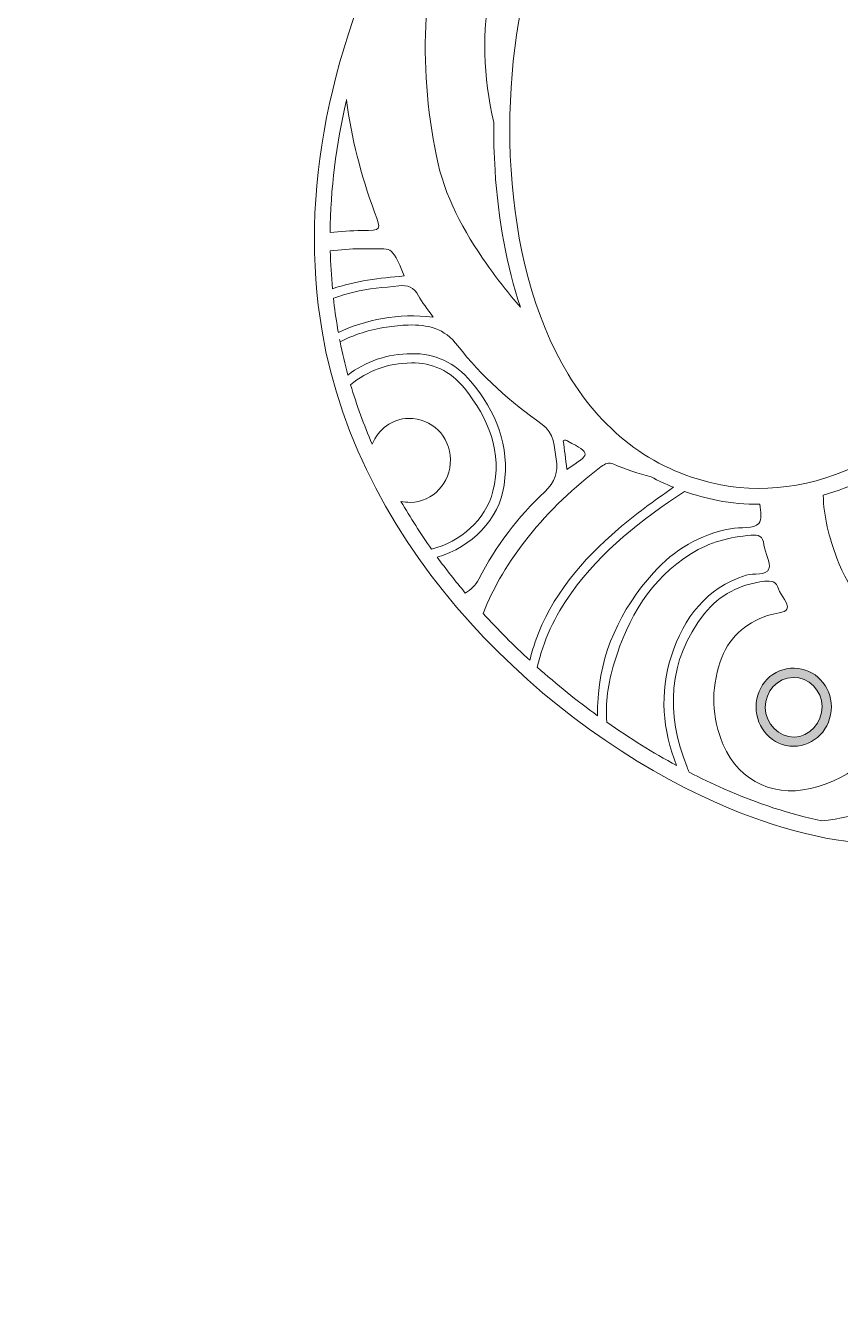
# Model space of a CAD drawing. Extents: x 705 to 2296, y -2914 to -85.
# Drawn here: x 705 to 1135, y -2914 to -2237 of the extents above; entities that cross this region are included whole.
import ezdxf

# ---------------------------------------------------------------- set-up
doc = ezdxf.new("R2010")
doc.units = 0
doc.header["$MEASUREMENT"] = 0
doc.layers.add('Layer 1', color=7, linetype='Continuous')

# ---------------------------------------------------------------- blocks, each defined once
blk = doc.blocks.new('block 3')
at = {"layer": 'Layer 1', "lineweight": 0}
for points in [[(1111.06, -2576.73), (1099.84, -2576.58), (1090.97, -2585.53), (1090.9, -2597.11), (1090.81, -2608.66), (1099.57, -2617.91), (1110.67, -2617.98), (1121.65, -2618.04), (1130.6, -2608.73), (1130.63, -2597.21), (1130.65, -2585.98), (1121.96, -2576.9), (1111.06, -2576.73)], [(1110.96, -2613.15), (1102.93, -2613.31), (1095.88, -2606.09), (1095.76, -2597.58), (1095.64, -2588.88), (1102.18, -2581.79), (1110.48, -2581.65), (1118.79, -2581.5), (1125.59, -2588.38), (1125.73, -2597.06), (1125.87, -2605.5), (1118.99, -2612.98), (1110.96, -2613.15)]]:
    blk.add_open_spline(points, degree=3, knots=[0, 0, 0, 0, 1, 1, 1, 2, 2, 2, 3, 3, 3, 4, 4, 4, 4], dxfattribs=at)
blk = doc.blocks.new('block 2')
at = {"layer": 'Layer 1', "true_color": 0x7e82af}
h = blk.add_hatch(color=163, dxfattribs=at)
h.dxf.hatch_style = 2
edge = h.paths.add_edge_path()
edge.add_spline(control_points=[(1111.06, -2576.73), (1099.84, -2576.58), (1090.97, -2585.53), (1090.9, -2597.11), (1090.81, -2608.66), (1099.57, -2617.91), (1110.67, -2617.98), (1121.65, -2618.04), (1130.6, -2608.73), (1130.63, -2597.21), (1130.65, -2585.98), (1121.96, -2576.9), (1111.06, -2576.73)], knot_values=[0, 0, 0, 0, 1, 1, 1, 2, 2, 2, 3, 3, 3, 4, 4, 4, 4], degree=3, periodic=1)
edge = h.paths.add_edge_path()
edge.add_spline(control_points=[(1110.96, -2613.15), (1102.93, -2613.31), (1095.88, -2606.09), (1095.76, -2597.58), (1095.64, -2588.88), (1102.18, -2581.79), (1110.48, -2581.65), (1118.79, -2581.5), (1125.59, -2588.38), (1125.73, -2597.06), (1125.87, -2605.5), (1118.99, -2612.98), (1110.96, -2613.15)], knot_values=[0, 0, 0, 0, 1, 1, 1, 2, 2, 2, 3, 3, 3, 4, 4, 4, 4], degree=3, periodic=1)
at = {"layer": 'Layer 1', "lineweight": 0}
for points, knots in [([(2257.73, -639.78), (2234.93, -597.81), (2201.23, -557.75), (2160.32, -523.94), (2075.55, -453.89), (1964.94, -394.11), (1840.32, -350.94), (1840.32, -350.94), (1840.32, -350.93), (1840.32, -350.93), (1839.87, -348.96), (1839.3, -346.94), (1838.61, -344.88), (1837.07, -340.33), (1834.39, -333.76), (1828.95, -329.25), (1828.26, -328.68), (1827.55, -328.14), (1826.81, -327.67), (1826.81, -327.67), (1826.81, -327.67), (1826.79, -327.67), (1828.33, -308.78), (1824.73, -289.41), (1816.02, -270), (1811.57, -260.06), (1804.2, -253.12), (1797.06, -246.39), (1791.32, -240.98), (1785.89, -235.87), (1782.26, -229.5), (1781.17, -227.6), (1780.25, -225.55), (1779.27, -223.36), (1778.01, -220.55), (1776.7, -217.64), (1774.93, -214.81), (1767.88, -203.55), (1756.35, -197.47), (1745.08, -194.23), (1745.08, -194.23), (1743.71, -192.18), (1743.71, -192.18), (1701.28, -127.64), (1637.14, -102.84), (1590.8, -93.4), (1549.91, -85.06), (1516.05, -86.83), (1504.18, -87.86), (1504.14, -87.8), (1504.1, -87.77), (1504.08, -87.73), (1504.08, -87.73), (1503.9, -87.89), (1503.9, -87.89), (1502.32, -88.03), (1501.15, -88.15), (1500.45, -88.23), (1499.74, -88.15), (1498.58, -88.03), (1497.01, -87.89), (1497.01, -87.89), (1496.82, -87.73), (1496.82, -87.73), (1496.8, -87.77), (1496.76, -87.8), (1496.71, -87.86), (1484.84, -86.83), (1450.98, -85.06), (1410.1, -93.4), (1363.76, -102.84), (1299.62, -127.64), (1257.21, -192.15), (1257.21, -192.15), (1255.83, -194.23), (1255.83, -194.23), (1244.54, -197.47), (1233.02, -203.55), (1225.97, -214.81), (1224.2, -217.64), (1222.89, -220.55), (1221.62, -223.36), (1220.64, -225.55), (1219.73, -227.6), (1218.64, -229.5), (1215, -235.87), (1209.57, -240.98), (1203.83, -246.39), (1196.7, -253.12), (1189.33, -260.06), (1184.88, -270), (1176.17, -289.41), (1172.56, -308.78), (1174.1, -327.67), (1174.09, -327.67), (1174.09, -327.67), (1174.09, -327.67), (1173.36, -328.14), (1172.64, -328.67), (1171.94, -329.25), (1166.5, -333.76), (1163.83, -340.32), (1162.29, -344.88), (1161.6, -346.94), (1161.03, -348.96), (1160.57, -350.93), (1160.57, -350.93), (1160.57, -350.94), (1160.57, -350.94), (1035.95, -394.11), (925.34, -453.89), (840.57, -523.94), (799.66, -557.75), (765.97, -597.81), (743.17, -639.78), (717.38, -687.2), (705.23, -736.49), (707.06, -786.23), (708.79, -833.12), (721.42, -881.91), (744.63, -931.23), (776.61, -999.19), (827.22, -1064.83), (895.04, -1126.29), (939.72, -1166.8), (989.19, -1202.25), (1037.03, -1236.53), (1082.37, -1269.03), (1129.25, -1302.64), (1171.8, -1340.38), (1249.39, -1409.16), (1300.81, -1475.62), (1328.95, -1543.41), (1325.12, -1549.46), (1321.54, -1556.29), (1318.88, -1563.69), (1317.48, -1563.6), (1315.91, -1563.52), (1314.31, -1563.52), (1308.44, -1563.52), (1302.01, -1564.61), (1300.28, -1570.4), (1299.79, -1572.07), (1299.76, -1573.62), (1299.72, -1574.99), (1299.72, -1575.32), (1299.71, -1575.65), (1299.7, -1575.96), (1299.52, -1579.67), (1298.15, -1583.63), (1295.64, -1587.72), (1294.69, -1589.27), (1293.66, -1590.81), (1292.59, -1592.31), (1291.91, -1593.27), (1291.2, -1594.21), (1290.48, -1595.15), (1283.23, -1604.54), (1274, -1613.07), (1265.02, -1621.38), (1265.02, -1621.38), (1260.92, -1625.17), (1260.92, -1625.17), (1250.6, -1634.74), (1239.94, -1644.64), (1227.93, -1651.26), (1224.55, -1653.15), (1220.44, -1657.48), (1220.14, -1667.47), (1219.42, -1692.03), (1241.26, -1736.34), (1260.82, -1751.22), (1241.97, -1787.05), (1219.46, -1838.09), (1200.22, -1904.9), (1175.44, -1990.97), (1160.75, -2086.12), (1156.58, -2187.73), (1153.08, -2272.74), (1156.98, -2362.49), (1168.18, -2455.79), (1163.65, -2459.11), (1158.65, -2462.26), (1152.93, -2465.39), (1126.52, -2479.87), (1097.89, -2485.02), (1072.31, -2479.92), (1038.1, -2473.12), (1010.95, -2453.43), (991.61, -2421.39), (954.97, -2360.75), (954.3, -2266.43), (972.57, -2204.62), (992.17, -2138.34), (1031.4, -2072.06), (1096.04, -1996), (1100.49, -1990.76), (1104.99, -1985.54), (1109.5, -1980.33), (1133.88, -1952.07), (1159.09, -1922.85), (1176.92, -1889.25), (1201.05, -1843.72), (1206.63, -1795.65), (1192.18, -1757.38), (1192.18, -1757.38), (1181.68, -1729.58), (1181.68, -1729.58), (1181.68, -1729.58), (1184.11, -1759.19), (1184.11, -1759.19), (1187.04, -1794.94), (1172.43, -1827.44), (1159.67, -1848.41), (1139.55, -1881.48), (1111.42, -1909.63), (1084.2, -1936.84), (1072.99, -1948.07), (1061.38, -1959.69), (1050.51, -1971.48), (986.2, -2041.19), (939.51, -2104.75), (907.75, -2165.78), (865.01, -2247.87), (849.52, -2326.23), (861.72, -2398.68), (881.46, -2516.08), (980.8, -2608.54), (1070.48, -2648.09), (1102.71, -2662.3), (1132.76, -2669.48), (1158.32, -2669.48), (1176.87, -2669.48), (1193.05, -2665.7), (1205.97, -2658.08), (1205.97, -2658.09), (1205.97, -2658.09), (1205.97, -2658.09), (1212.84, -2680.03), (1220.66, -2700.47), (1229.34, -2719.23), (1249.6, -2763), (1275.41, -2799.36), (1306.05, -2827.33), (1339.78, -2858.12), (1383.84, -2881.32), (1437.02, -2896.27), (1479.37, -2908.16), (1526.54, -2914.39), (1574.07, -2914.39), (1577.53, -2914.39), (1581.01, -2914.35), (1584.47, -2914.28), (1715.72, -2911.78), (1847.6, -2857.02), (1946.29, -2764.08), (1983.95, -2728.62), (2013.13, -2688.17), (2030.68, -2647.08), (2050.96, -2599.62), (2056.14, -2551.69), (2046.08, -2504.65), (2026.22, -2411.76), (1963.7, -2334.68), (1870.04, -2287.56), (1788.08, -2246.34), (1690.33, -2231.81), (1599.94, -2247.09), (1606.11, -2235.77), (1612.34, -2224.53), (1618.54, -2213.38), (1637.36, -2179.5), (1656.8, -2144.46), (1673.59, -2108.59), (1710.68, -2029.32), (1732.71, -1958.15), (1740.94, -1891.02), (1746.05, -1849.4), (1747.6, -1797.58), (1735.16, -1750.76), (1754.43, -1736.28), (1775.99, -1693.13), (1775.99, -1668.36), (1775.99, -1667.96), (1775.99, -1667.55), (1775.98, -1667.16), (1775.68, -1657.19), (1771.58, -1652.89), (1768.19, -1651), (1756.19, -1644.4), (1745.52, -1634.53), (1735.2, -1624.98), (1735.2, -1624.98), (1731.1, -1621.2), (1731.1, -1621.2), (1719.8, -1610.79), (1708.12, -1600.03), (1700.47, -1587.65), (1697.96, -1583.57), (1696.6, -1579.62), (1696.43, -1575.92), (1696.41, -1575.61), (1696.4, -1575.29), (1696.4, -1574.97), (1696.37, -1573.59), (1696.32, -1572.04), (1695.83, -1570.37), (1694.11, -1564.66), (1687.76, -1563.55), (1681.94, -1563.52), (1679.29, -1556.2), (1675.74, -1549.42), (1671.94, -1543.41), (1700.08, -1475.62), (1751.51, -1409.16), (1829.1, -1340.38), (1871.64, -1302.64), (1918.53, -1269.03), (1963.87, -1236.53), (2011.71, -1202.25), (2061.18, -1166.8), (2105.86, -1126.29), (2173.67, -1064.83), (2224.28, -999.19), (2256.27, -931.23), (2279.48, -881.91), (2292.11, -833.13), (2293.84, -786.23), (2295.67, -736.49), (2283.52, -687.2), (2257.73, -639.78)], [0, 0, 0, 0, 1, 1, 1, 2, 2, 2, 3, 3, 3, 4, 4, 4, 5, 5, 5, 6, 6, 6, 7, 7, 7, 8, 8, 8, 9, 9, 9, 10, 10, 10, 11, 11, 11, 12, 12, 12, 13, 13, 13, 14, 14, 14, 15, 15, 15, 16, 16, 16, 17, 17, 17, 18, 18, 18, 19, 19, 19, 20, 20, 20, 21, 21, 21, 22, 22, 22, 23, 23, 23, 24, 24, 24, 25, 25, 25, 26, 26, 26, 27, 27, 27, 28, 28, 28, 29, 29, 29, 30, 30, 30, 31, 31, 31, 32, 32, 32, 33, 33, 33, 34, 34, 34, 35, 35, 35, 36, 36, 36, 37, 37, 37, 38, 38, 38, 39, 39, 39, 40, 40, 40, 41, 41, 41, 42, 42, 42, 43, 43, 43, 44, 44, 44, 45, 45, 45, 46, 46, 46, 47, 47, 47, 48, 48, 48, 49, 49, 49, 50, 50, 50, 51, 51, 51, 52, 52, 52, 53, 53, 53, 54, 54, 54, 55, 55, 55, 56, 56, 56, 57, 57, 57, 58, 58, 58, 59, 59, 59, 60, 60, 60, 61, 61, 61, 62, 62, 62, 63, 63, 63, 64, 64, 64, 65, 65, 65, 66, 66, 66, 67, 67, 67, 68, 68, 68, 69, 69, 69, 70, 70, 70, 71, 71, 71, 72, 72, 72, 73, 73, 73, 74, 74, 74, 75, 75, 75, 76, 76, 76, 77, 77, 77, 78, 78, 78, 79, 79, 79, 80, 80, 80, 81, 81, 81, 82, 82, 82, 83, 83, 83, 84, 84, 84, 85, 85, 85, 86, 86, 86, 87, 87, 87, 88, 88, 88, 89, 89, 89, 90, 90, 90, 91, 91, 91, 92, 92, 92, 93, 93, 93, 94, 94, 94, 95, 95, 95, 96, 96, 96, 97, 97, 97, 98, 98, 98, 99, 99, 99, 100, 100, 100, 101, 101, 101, 102, 102, 102, 103, 103, 103, 104, 104, 104, 105, 105, 105, 106, 106, 106, 107, 107, 107, 108, 108, 108, 109, 109, 109, 110, 110, 110, 110]), ([(932.54, -2161.27), (946.39, -2125.95), (974.05, -2103.37), (1007.36, -2087.31), (1012.16, -2084.99), (1017.01, -2082.84), (1021.9, -2080.81), (1007.88, -2102.63), (996.07, -2123.93), (986.32, -2144.96), (967.96, -2164.75), (956.9, -2189.6), (950.71, -2218.12), (946.04, -2239.65), (946.78, -2264.12), (952.41, -2288.56), (952.33, -2296.92), (952.53, -2305.3), (953.05, -2313.66), (954.67, -2339.89), (959.24, -2364.3), (966.47, -2386.02), (960.18, -2378.85), (954.29, -2371.27), (948.73, -2363.36), (936.47, -2345.89), (926.35, -2327.47), (922.11, -2306.34), (912.23, -2257.06), (914.09, -2208.34), (932.54, -2161.27)], [0, 0, 0, 0, 1, 1, 1, 2, 2, 2, 3, 3, 3, 4, 4, 4, 5, 5, 5, 6, 6, 6, 7, 7, 7, 8, 8, 8, 9, 9, 9, 10, 10, 10, 10]), ([(874.55, -2276.73), (874.58, -2276.61), (874.61, -2276.49), (874.65, -2276.37), (874.63, -2276.5), (874.6, -2276.63), (874.57, -2276.78), (877.31, -2296.54), (882.21, -2316.22), (889.44, -2335.81), (893.02, -2345.56), (893.18, -2345.42), (882.79, -2345.56), (877.05, -2345.64), (871.45, -2346), (866.01, -2346.64), (866.21, -2323.83), (869.07, -2300.56), (874.57, -2276.78), (874.55, -2276.77), (874.55, -2276.74), (874.55, -2276.73)], [0, 0, 0, 0, 1, 1, 1, 2, 2, 2, 3, 3, 3, 4, 4, 4, 5, 5, 5, 6, 6, 6, 7, 7, 7, 7]), ([(866.06, -2356.36), (871.26, -2355.69), (876.58, -2355.28), (882.03, -2355.16), (883.24, -2355.13), (884.46, -2355.13), (885.66, -2355.18), (898.51, -2355.68), (897.88, -2352.06), (905.12, -2369.56), (892.03, -2370.57), (879.33, -2372.25), (867.23, -2376.27), (866.62, -2369.67), (866.23, -2363.04), (866.06, -2356.36)], [0, 0, 0, 0, 1, 1, 1, 2, 2, 2, 3, 3, 3, 4, 4, 4, 5, 5, 5, 5]), ([(869.95, -2397.29), (869.05, -2391.99), (868.33, -2386.66), (867.73, -2381.3), (871.22, -2380.09), (874.79, -2378.99), (878.45, -2378.04), (886.14, -2376.03), (894.29, -2375.78), (902.23, -2374.75), (906.86, -2374.16), (910.29, -2375.55), (912.64, -2379.99), (914.59, -2383.68), (917.37, -2386.92), (920.4, -2391.24), (901.95, -2389.15), (884.75, -2392.57), (870.34, -2399.46), (870.21, -2398.73), (870.07, -2398.02), (869.95, -2397.29)], [0, 0, 0, 0, 1, 1, 1, 2, 2, 2, 3, 3, 3, 4, 4, 4, 5, 5, 5, 6, 6, 6, 7, 7, 7, 7]), ([(937.37, -2537.03), (932.22, -2530.89), (927.26, -2524.57), (922.54, -2518.08), (940.59, -2512.77), (955.18, -2498.33), (957.86, -2480.07), (960.85, -2459.53), (953.66, -2441.13), (940.33, -2425.31), (931.91, -2415.31), (921.04, -2410.34), (909.17, -2410.63), (896.09, -2410.55), (884.52, -2414.84), (875.38, -2421.9), (873.8, -2416.12), (872.42, -2410.26), (871.26, -2404.33), (871.26, -2404.33), (871.25, -2404.33), (871.25, -2404.33), (871.17, -2403.94), (871.09, -2403.53), (871.02, -2403.14), (871.09, -2403.54), (871.18, -2403.94), (871.26, -2404.33), (878.72, -2400.55), (886.94, -2397.86), (895.78, -2396.58), (899.56, -2396.03), (903.39, -2395.56), (907.21, -2395.47), (917.55, -2395.18), (926.25, -2397.05), (933.46, -2406.48), (945.86, -2422.68), (961.33, -2436.1), (977.98, -2448.02), (984.33, -2452.58), (984.37, -2459.75), (985.4, -2466.4), (986.45, -2473.08), (984.78, -2478.46), (979.29, -2483.55), (965.04, -2496.79), (953.5, -2512.33), (944.49, -2529.68), (942.74, -2533.06), (940.23, -2535.34), (937.37, -2537.03)], [0, 0, 0, 0, 1, 1, 1, 2, 2, 2, 3, 3, 3, 4, 4, 4, 5, 5, 5, 6, 6, 6, 7, 7, 7, 8, 8, 8, 9, 9, 9, 10, 10, 10, 11, 11, 11, 12, 12, 12, 13, 13, 13, 14, 14, 14, 15, 15, 15, 16, 16, 16, 17, 17, 17, 17]), ([(903.4, -2488.62), (904.98, -2488.98), (906.62, -2489.18), (908.31, -2489.16), (920.27, -2488.96), (929.67, -2478.91), (929.5, -2466.51), (929.33, -2454.19), (919.56, -2444.56), (907.45, -2444.79), (898.81, -2444.96), (891.38, -2450.56), (888.18, -2458.35), (883.79, -2448.18), (879.97, -2437.74), (876.83, -2427.03), (885.37, -2419.89), (896.47, -2415.51), (908.97, -2415.53), (919.69, -2415.12), (929.54, -2419.72), (936.88, -2428.88), (949.61, -2444.79), (957.23, -2462.78), (951.95, -2483.27), (948.01, -2498.57), (934.83, -2510), (919.54, -2513.89), (913.78, -2505.73), (908.38, -2497.31), (903.4, -2488.62)], [0, 0, 0, 0, 1, 1, 1, 2, 2, 2, 3, 3, 3, 4, 4, 4, 5, 5, 5, 6, 6, 6, 7, 7, 7, 8, 8, 8, 9, 9, 9, 10, 10, 10, 10]), ([(991.44, -2456.81), (1003.78, -2463.39), (1003.78, -2463.39), (991.02, -2471.74), (990.31, -2466.25), (989.69, -2461.4), (989.07, -2456.7), (990.1, -2455.94), (990.76, -2456.46), (991.44, -2456.81)], [0, 0, 0, 0, 1, 1, 1, 2, 2, 2, 3, 3, 3, 3]), ([(971.38, -2572.58), (962.88, -2564.77), (954.66, -2556.52), (946.8, -2547.85), (952.3, -2533.6), (960.44, -2520.22), (970.48, -2507.53), (981.69, -2493.38), (994.77, -2481.14), (1009.17, -2470.27), (1011.22, -2468.73), (1012.99, -2467.73), (1015.7, -2468.94), (1022.01, -2471.74), (1028.53, -2473.85), (1035.5, -2475.69), (1035.5, -2475.69), (1035.5, -2475.68), (1035.5, -2475.68), (1039.3, -2477.71), (1043.22, -2479.53), (1047.24, -2481.17), (1036.72, -2488.55), (1027.13, -2495.39), (1018.23, -2503.11), (999.08, -2519.7), (982.71, -2538.42), (974.28, -2562.82), (973.15, -2566.1), (972.2, -2569.35), (971.38, -2572.58)], [0, 0, 0, 0, 1, 1, 1, 2, 2, 2, 3, 3, 3, 4, 4, 4, 5, 5, 5, 6, 6, 6, 7, 7, 7, 8, 8, 8, 9, 9, 9, 10, 10, 10, 10]), ([(1170.08, -2555.36), (1151.47, -2549.91), (1140.1, -2536.3), (1133.51, -2518.59), (1129.48, -2507.75), (1126.5, -2496.68), (1126.38, -2485.28), (1133.8, -2483.18), (1141.19, -2480.41), (1148.45, -2477), (1146.96, -2480.25), (1145.73, -2483.61), (1144.79, -2487.1), (1143.86, -2490.58), (1143.21, -2494.18), (1142.86, -2497.89), (1141.71, -2510.1), (1146.95, -2519.05), (1157.96, -2524.37), (1164.72, -2527.62), (1171.69, -2530.12), (1178.8, -2531.81), (1180.23, -2540.78), (1181.73, -2549.78), (1183.28, -2558.8), (1178.89, -2557.98), (1174.45, -2556.64), (1170.08, -2555.36)], [0, 0, 0, 0, 1, 1, 1, 2, 2, 2, 3, 3, 3, 4, 4, 4, 5, 5, 5, 6, 6, 6, 7, 7, 7, 8, 8, 8, 9, 9, 9, 9]), ([(1007.23, -2601.86), (996.33, -2593.97), (985.65, -2585.39), (975.33, -2576.17), (978.45, -2562.39), (984.58, -2549.28), (993.44, -2536.89), (1009.36, -2514.63), (1030.56, -2498.26), (1053.03, -2483.34), (1058.71, -2485.31), (1064.58, -2486.9), (1070.67, -2488.12), (1077.9, -2489.56), (1085.35, -2490.22), (1092.91, -2490.17), (1093.46, -2494.18), (1094.03, -2498.2), (1092.29, -2500.33), (1089.86, -2503.29), (1082.56, -2502.07), (1077.46, -2503.05), (1061.26, -2506.17), (1047.69, -2514.11), (1036.71, -2526.32), (1019.14, -2545.88), (1008.51, -2568.87), (1007.27, -2595.03), (1007.17, -2597.34), (1007.15, -2599.6), (1007.23, -2601.86)], [0, 0, 0, 0, 1, 1, 1, 2, 2, 2, 3, 3, 3, 4, 4, 4, 5, 5, 5, 6, 6, 6, 7, 7, 7, 8, 8, 8, 9, 9, 9, 10, 10, 10, 10]), ([(1012.01, -2605.27), (1011.34, -2595.27), (1012.67, -2584.73), (1016.05, -2573.65), (1023.25, -2550.11), (1035.08, -2529.63), (1056.71, -2516.21), (1066.34, -2510.23), (1076.97, -2507.43), (1088.19, -2506.49), (1092.08, -2506.17), (1094.6, -2506.75), (1095.05, -2511.57), (1095.45, -2515.91), (1098.94, -2520.9), (1097.61, -2524.24), (1096.11, -2528.03), (1089.75, -2526.38), (1085.62, -2527.68), (1064.31, -2534.39), (1052.8, -2550.07), (1046.19, -2570.23), (1039.69, -2590.06), (1041.63, -2609.43), (1048.85, -2628.14), (1036.52, -2621.45), (1024.16, -2613.8), (1012.01, -2605.27)], [0, 0, 0, 0, 1, 1, 1, 2, 2, 2, 3, 3, 3, 4, 4, 4, 5, 5, 5, 6, 6, 6, 7, 7, 7, 8, 8, 8, 9, 9, 9, 9]), ([(1182.67, -2593.29), (1179.35, -2604.36), (1177.49, -2615.67), (1177.86, -2627.28), (1177.93, -2629.82), (1175.98, -2631.18), (1174.64, -2632.88), (1161.83, -2649.19), (1144.66, -2655.58), (1125.45, -2657.35), (1125.45, -2657.35), (1125.44, -2657.35), (1125.44, -2657.35), (1109.2, -2654), (1091.82, -2648.37), (1073.85, -2640.44), (1067.77, -2637.76), (1061.65, -2634.84), (1055.52, -2631.66), (1055.14, -2630.83), (1054.77, -2629.98), (1054.44, -2629.11), (1043.32, -2600.53), (1043.91, -2573.02), (1063.66, -2547.94), (1071.63, -2537.81), (1082.45, -2532.41), (1095.28, -2530.83), (1098.97, -2530.38), (1101.6, -2530.91), (1102.74, -2534.87), (1103.87, -2538.72), (1108.47, -2542.24), (1107.17, -2545.52), (1106.32, -2547.67), (1100.45, -2547.73), (1096.9, -2548.92), (1084.66, -2553.04), (1076.03, -2561.1), (1071.93, -2573.38), (1067.01, -2588.08), (1067.42, -2602.86), (1073.51, -2617.15), (1082.06, -2637.2), (1101.9, -2645.97), (1123.68, -2639.3), (1146.15, -2632.41), (1160.56, -2617.43), (1165.82, -2594.47), (1167.24, -2588.26), (1169.39, -2586.3), (1175.31, -2588.58), (1176.76, -2589.14), (1178.47, -2589.14), (1180.08, -2589.26), (1182.79, -2589.46), (1183.44, -2590.71), (1182.67, -2593.29)], [0, 0, 0, 0, 1, 1, 1, 2, 2, 2, 3, 3, 3, 4, 4, 4, 5, 5, 5, 6, 6, 6, 7, 7, 7, 8, 8, 8, 9, 9, 9, 10, 10, 10, 11, 11, 11, 12, 12, 12, 13, 13, 13, 14, 14, 14, 15, 15, 15, 16, 16, 16, 17, 17, 17, 18, 18, 18, 19, 19, 19, 19]), ([(1130.63, -2597.21), (1130.6, -2608.73), (1121.65, -2618.04), (1110.67, -2617.98), (1099.57, -2617.91), (1090.81, -2608.66), (1090.9, -2597.11), (1090.97, -2585.53), (1099.84, -2576.58), (1111.06, -2576.73), (1121.96, -2576.9), (1130.65, -2585.98), (1130.63, -2597.21)], [0, 0, 0, 0, 1, 1, 1, 2, 2, 2, 3, 3, 3, 4, 4, 4, 4])]:
    blk.add_open_spline(points, degree=3, knots=knots, dxfattribs=at)
at = {"layer": 'Layer 1'}
blk.add_blockref('block 3', (0, 0), dxfattribs=at)

msp = doc.modelspace()

# ---------------------------------------------------------------- block references
at = {"layer": 'Layer 1'}
msp.add_blockref('block 2', (0, 0), dxfattribs=at)

doc.saveas('drawing.dxf')
